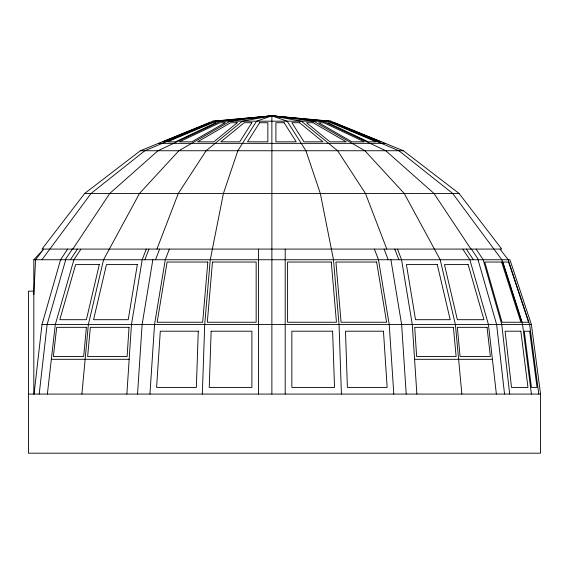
<?xml version="1.0" encoding="UTF-8"?>
<svg xmlns="http://www.w3.org/2000/svg" width="569" height="569" viewBox="0 0 569 569"><rect width="100%" height="100%" fill="white"/><g stroke="black" fill="none" stroke-linecap="round" stroke-linejoin="round"><path stroke-width="0.85" d="M202.336 394.075L204.705 324.543L210.26 259.741L223.432 193.439L237.835 150.742L256.591 121.19L271.875 115.813L330.923 121.19L403.407 150.742L459.055 193.439L501.751 249.08L500.215 249.08M33.82 294.685L35.577 259.741L43.756 249.08L33.82 259.741L33.82 394.075M126.88 394.075L131.46 324.543L142.193 259.741L146.283 249.08M137.542 394.075L142.115 324.543L152.848 259.741M149.953 394.075L154.526 324.543L165.259 259.741L169.349 249.08M81.893 394.075L88.366 324.543L103.551 259.741L139.519 193.439L178.865 150.742L230.125 121.19L271.875 115.813L328.91 121.19L398.926 150.742L452.675 193.439L501.815 259.741L522.555 324.543L531.396 394.075M34.055 394.075L41.985 324.543L60.577 259.741L67.661 249.08M39.197 394.075L47.127 324.543L65.72 259.741M47.376 394.075L55.3 324.543L73.892 259.741L80.976 249.08L462.775 249.08L469.859 259.741L488.451 324.543L496.374 394.075M144.882 259.741L148.964 249.08M156.937 249.08L178.289 193.439L206.106 150.742L242.351 121.19L271.875 115.813L323.014 121.19L385.789 150.742L433.976 193.439L470.954 249.08M155.536 259.741L159.626 249.08M65.229 259.741L72.313 249.08M72.796 249.08L109.774 193.439L157.962 150.742L220.736 121.19L271.875 115.813L313.633 121.19L364.885 150.742L404.232 193.439L440.207 259.741L455.385 324.543L461.857 394.075M70.371 259.741L77.455 249.08M41.935 259.741L91.076 193.439L144.825 150.742L214.84 121.19L271.875 115.813L301.399 121.19L337.645 150.742L365.462 193.439L386.813 249.08M274.471 116.304L271.875 115.813L212.827 121.19L140.344 150.742L84.696 193.439L41.999 249.08L80.727 249.08M270.232 116.41L271.875 115.813L274.478 116.361M270.168 116.254L271.875 115.813L273.582 116.254M269.272 116.361L271.875 115.813L287.16 121.19L305.916 150.742L320.319 193.439L333.491 259.741L339.046 324.543L341.414 394.075M269.286 116.304L271.875 115.813L273.518 116.41M212.827 121.19L330.923 121.19M158.467 143.352L385.284 143.352M140.344 150.742L403.407 150.742M84.696 193.439L459.055 193.439M463.031 249.08L499.995 249.08L508.174 259.741L529.639 324.543L538.793 394.075M33.82 259.741L509.931 259.741L531.396 324.543L540.55 394.075L540.55 453.187L28.45 453.187L28.45 291.179L33.82 291.179M41.985 324.543L531.396 324.543M51.338 359.309L129.17 359.309M414.581 359.309L492.413 359.309M28.45 394.075L540.55 394.075M476.097 249.08L483.173 259.741L501.766 324.543L509.696 394.075M471.438 249.08L478.522 259.741M466.303 249.08L473.38 259.741M397.468 249.08L401.558 259.741L412.29 324.543L416.871 394.075M394.786 249.08L398.876 259.741M384.125 249.08L388.214 259.741M374.402 249.08L378.492 259.741L389.224 324.543L393.805 394.075M478.038 259.741L496.623 324.543L504.554 394.075M390.903 259.741L401.636 324.543L406.216 394.075M285.197 249.08L285.197 394.075M271.875 115.813L271.875 394.075M258.554 249.08L258.554 394.075M198.275 331.201L196.355 387.418L156.596 387.418L160.294 331.201L198.275 331.201M211.142 331.201L209.228 387.418L251.896 387.418L251.896 331.201L211.142 331.201M129.035 327.339L127.115 356.514L87.633 356.514L90.343 327.339L129.035 327.339M207.827 262.039L202.671 322.246L157.144 322.246L167.115 262.039L207.827 262.039M212.465 262.039L207.301 322.246L256.157 322.246L256.157 262.039L212.465 262.039M86.388 327.339L83.671 356.514L53.372 356.514L56.701 327.339L86.388 327.339M137.335 264.592L128.21 319.693L93.558 319.693L106.467 264.592L137.335 264.592M99.298 264.592L86.396 319.693L59.802 319.693L75.613 264.592L99.298 264.592M251.868 122.719L239.748 141.823L220.8 141.823L244.222 122.719L251.868 122.719M259.642 122.719L247.522 141.823L267.85 141.823L267.85 122.719L259.642 122.719M237.252 122.719L213.83 141.823L197.564 141.823L230.687 122.719L237.252 122.719M224.99 122.719L191.867 141.823L179.384 141.823L219.954 122.719L224.99 122.719M215.928 122.719L175.359 141.823L167.514 141.823L212.763 122.719L215.928 122.719M210.679 122.719L165.43 141.823L162.755 141.823L209.598 122.719L210.679 122.719M284.109 122.719L275.901 122.719L275.901 141.823L296.229 141.823L284.109 122.719M299.529 122.719L291.883 122.719L304.01 141.823L322.95 141.823L299.529 122.719M313.071 122.719L306.499 122.719L329.92 141.823L346.194 141.823L313.071 122.719M323.797 122.719L318.761 122.719L351.884 141.823L364.366 141.823L323.797 122.719M330.987 122.719L327.822 122.719L368.392 141.823L376.237 141.823L330.987 122.719M334.152 122.719L333.071 122.719L378.321 141.823L380.995 141.823L334.152 122.719M331.286 262.039L287.594 262.039L287.594 322.246L336.45 322.246L331.286 262.039M376.635 262.039L335.923 262.039L341.08 322.246L386.607 322.246L376.635 262.039M501.623 262.039L484.76 262.039L502.036 322.246L520.891 322.246L501.623 262.039M508.622 262.039L502.868 262.039L522.136 322.246L528.565 322.246L508.622 262.039M437.284 264.592L406.415 264.592L415.541 319.693L450.193 319.693L437.284 264.592M468.138 264.592L444.453 264.592L457.355 319.693L483.949 319.693L468.138 264.592M453.408 327.339L414.716 327.339L416.636 356.514L456.125 356.514L453.408 327.339M487.05 327.339L457.362 327.339L460.079 356.514L490.378 356.514L487.05 327.339M332.609 331.201L291.854 331.201L291.854 387.418L334.529 387.418L332.609 331.201M383.456 331.201L345.475 331.201L347.396 387.418L387.155 387.418L383.456 331.201M520.827 331.201L505.094 331.201L511.51 387.418L527.975 387.418L520.827 331.201M529.639 331.201L524.277 331.201L531.425 387.418L537.044 387.418L529.639 331.201"/></g></svg>
